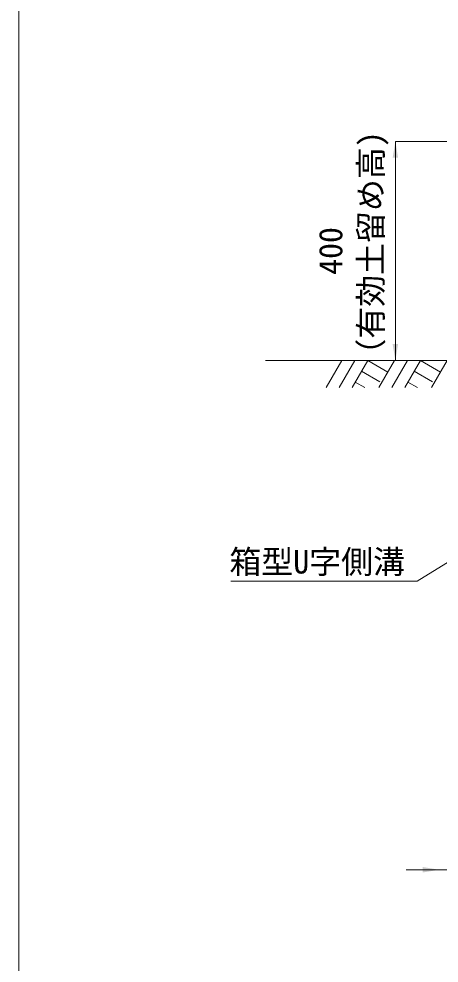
# Model space of a CAD drawing. Units: millimetres at full size; details may follow other scales. Extents: x 187207 to 255567, y 882048 to 905686.
# Drawn here: x 198397 to 199164, y 892965 to 894689 of the extents above; entities that cross this region are included whole.
import ezdxf
from ezdxf.enums import TextEntityAlignment as Align

# ---------------------------------------------------------------- set-up
doc = ezdxf.new("R2010")
doc.units = ezdxf.units.MM
doc.header["$LTSCALE"] = 20
for name, color, linetype, lineweight in [('0_2', 7, 'Continuous', 20), ('図枠', 5, 'Continuous', 13), ('寸法線', 7, 'Continuous', 13), ('引出線', 4, 'Continuous', 13), ('ﾊｯﾁﾝｸﾞ', 7, 'Continuous', 5)]:
    doc.layers.add(name, color=color, linetype=linetype, lineweight=lineweight)
doc.styles.add('ＭＳ ゴシック', font='')
doc.styles.get('ＭＳ ゴシック').set_extended_font_data('MS Gothic')

# ---------------------------------------------------------------- blocks, each defined once
blk = doc.blocks.new('filled_arrow')
at = {"color": 0, "linetype": 'Continuous', "lineweight": -2}
blk.add_solid([(7.5, 1.25), (0, 0), (7.5, -1.25)], dxfattribs=at)

msp = doc.modelspace()

# ---------------------------------------------------------------- linework, layer by layer
at = {"layer": '0_2'}
msp.add_line((199247.37, 894065.37), (198847.37, 894065.37), dxfattribs=at)
at = {"layer": '図枠'}
msp.add_line((198397.37, 904948.33), (198397.37, 882048.33), dxfattribs=at)
at = {"layer": '寸法線'}
for p, q in [((199084.37, 894065.37), (199084.37, 894465.37)), ((199599.37, 894465.37), (199084.37, 894465.37)), ((199197.37, 894065.37), (199084.37, 894065.37)), ((199104.37, 893135.43), (199324.37, 893135.43))]:
    msp.add_line(p, q, dxfattribs=at)
at = {"layer": '引出線'}
msp.add_lwpolyline([(199244.37, 893736.37), (199124.16, 893662.09), (198784.16, 893662.09)], dxfattribs=at)
at = {"layer": 'ﾊｯﾁﾝｸﾞ', "lineweight": 9}
for p, q in [((198986.81, 894065.37), (198958.17, 894015.75)), ((199010.44, 894065.37), (198981.79, 894015.75)), ((199034.06, 894065.37), (199005.41, 894015.75)), ((199034.06, 894065.37), (199070.63, 894044.26)), ((199082.81, 894065.37), (199054.17, 894015.75)), ((199106.44, 894065.37), (199077.79, 894015.75)), ((199130.06, 894065.37), (199101.41, 894015.75)), ((199130.06, 894065.37), (199166.62, 894044.26)), ((199178.81, 894065.37), (199150.16, 894015.75)), ((199022.64, 894045.59), (199056.05, 894026.3)), ((199118.63, 894045.59), (199152.05, 894026.3)), ((199011.21, 894025.8), (199028.63, 894015.75)), ((199107.21, 894025.8), (199124.63, 894015.75))]:
    msp.add_line(p, q, dxfattribs=at)

# ---------------------------------------------------------------- block references
at = {"layer": '寸法線', "xscale": 4, "yscale": 4}
for p, rotation in [((199084.37, 894465.37), 270), ((199084.37, 894065.37), 90), ((199164.37, 893135.43), 180)]:
    msp.add_blockref('filled_arrow', p, dxfattribs=dict(at, rotation=rotation))

# ---------------------------------------------------------------- texts
at = {"layer": '寸法線', "style": 'ＭＳ ゴシック'}
for s, p in [('（有効土留め高)', (199073.58, 894046.84)), ('400', (199000.45, 894221.66))]:
    msp.add_text(s, height=42.72, rotation=90, dxfattribs=at).set_placement(p, align=Align.BOTTOM_LEFT)
at = {"layer": '引出線', "style": 'ＭＳ ゴシック'}
msp.add_text('箱型U字側溝', height=42.72, dxfattribs=at).set_placement((198941.66, 893719.06), align=Align.TOP_CENTER)

doc.saveas('drawing.dxf')
